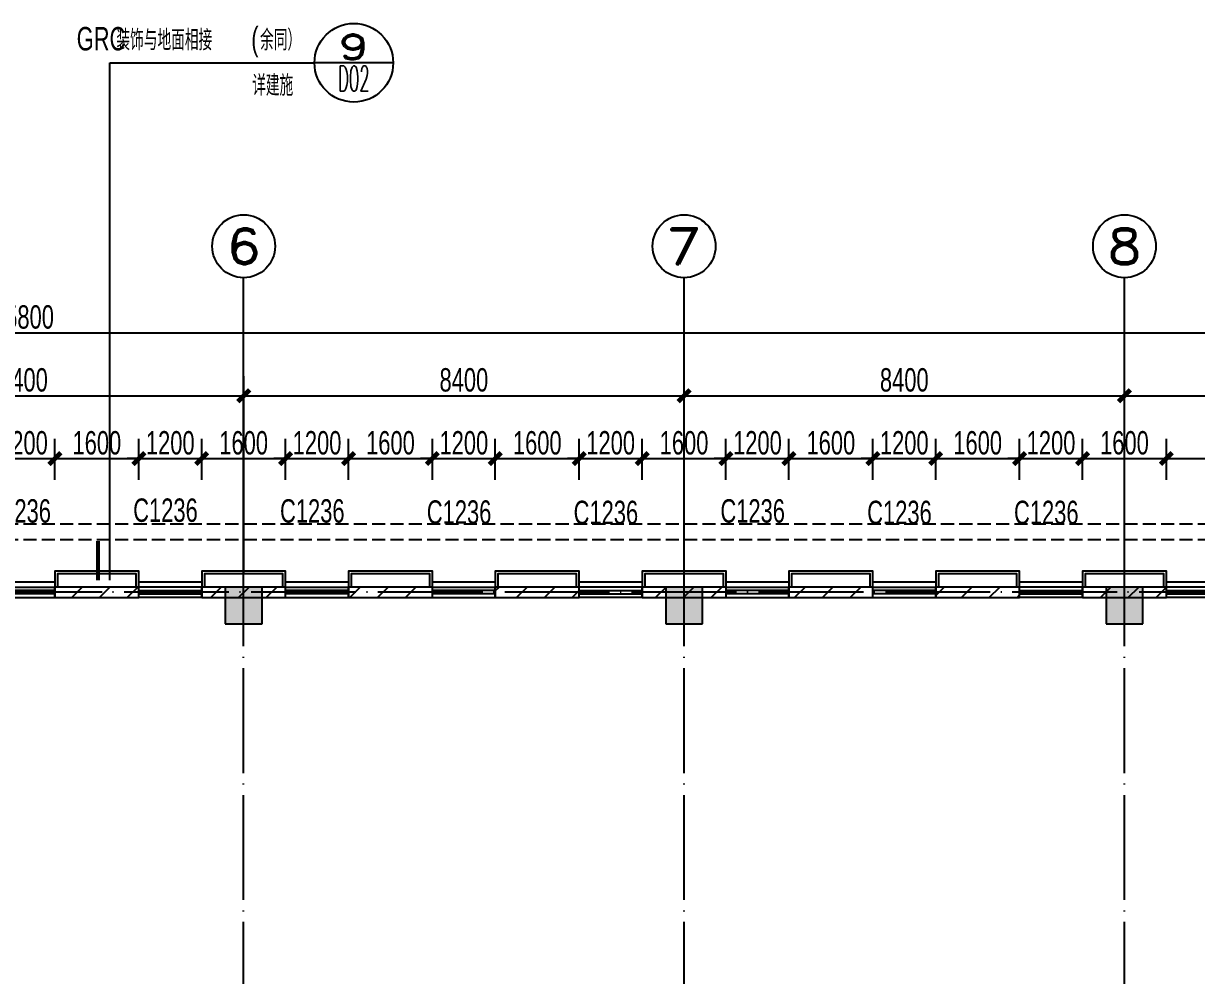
# Model space of a CAD drawing. Extents: x 1821501 to 1914341, y 446160 to 501460.
# Drawn here: x 1869241 to 1891615, y 483299 to 501460 of the extents above; entities that cross this region are included whole.
import ezdxf
from ezdxf.enums import TextEntityAlignment as Align

# ---------------------------------------------------------------- set-up
doc = ezdxf.new("R2010")
doc.units = 0
doc.header["$LTSCALE"] = 1000
doc.linetypes.add('11#平面图$0$DASH', pattern=[0.35, 0.25, -0.1])
doc.linetypes.add('11#平面图$0$DOTE', pattern=[2.42, 2, -0.2, 0.02, -0.2])
doc.layers.get('0').update_dxf_attribs({"linetype": 'CONTINUOUS'})
doc.layers.get('Defpoints').update_dxf_attribs({"linetype": 'CONTINUOUS'})
for name, color, linetype in [('11#平面图$0$A-Anno-Dims', 3, 'CONTINUOUS'), ('11#平面图$0$A-Anno-Note', 241, 'CONTINUOUS'), ('11#平面图$0$A-Grid', 222, '11#平面图$0$DOTE'), ('11#平面图$0$A-Grid-Iden', 11, 'CONTINUOUS'), ('11#平面图$0$A-Roof', 131, 'CONTINUOUS'), ('11#平面图$0$A-Wall-Patt', 13, 'CONTINUOUS'), ('11#平面图$0$PUB_HATCH', 8, 'CONTINUOUS'), ('11#平面图$0$S-Cols', 90, 'CONTINUOUS'), ('11#平面图$0$WALL', 2, 'CONTINUOUS'), ('11#平面图$0$WINDOW', 4, 'CONTINUOUS'), ('11#平面图$0$WINDOW_TEXT', 7, 'CONTINUOUS'), ('AXIS_TEXT', 7, 'CONTINUOUS')]:
    doc.layers.add(name, color=color, linetype=linetype)
doc.layers.add('11#平面图$0$尺寸标注-柱', color=3, linetype='CONTINUOUS', lineweight=18)
doc.styles.add('11#平面图$0$_TCH_AXIS', font='ROMAND', dxfattribs={"width": 0.7, "height": 5, "bigfont": 'JZFZ_CNB'})
doc.styles.add('11#平面图$0$_TCH_DIM', font='JZFZ_ENA', dxfattribs={"width": 0.7, "bigfont": 'JZFZ_CNB'})
doc.styles.add('11#平面图$0$_TCH_DIM_T3', font='JZFZ_ENA', dxfattribs={"width": 0.7, "bigfont": 'JZFZ_CNB'})
doc.styles.add('11#平面图$0$_TCH_LABEL', font='ROMAND', dxfattribs={"width": 0.7, "height": 5, "bigfont": 'JZFZ_CNB'})
doc.styles.add('11#平面图$0$_TCH_WINDOW', font='JZFZ_ENA', dxfattribs={"width": 0.7, "height": 5, "bigfont": 'JZFZ_CNB'})
doc.styles.add('COMPLEX', font='COMPLEX')
doc.dimstyles.new('11#平面图$0$_TCH_ARCH&&150', dxfattribs={"dimtxt": 446.25, "dimasz": 225, "dimexe": 375, "dimexo": 375, "dimgap": 75, "dimtad": 1, "dimdec": 0, "dimzin": 0, "dimdsep": 46, "dimtxsty": '11#平面图$0$_TCH_DIM_T3', "dimblk": '11#平面图$0$_ArchTick', "dimcen": 0.09, "dimclrt": 7, "dimazin": 2, "dimtfac": 1, "dimtdec": 0, "dimtix": 1, "dimtmove": 2, "dimatfit": 3, "dimtolj": 1, "dimtzin": 0, "dimarcsym": 0})
pattern_1 = [(45, (0, 269.27), (-265.16515, 265.16515), [])]

# ---------------------------------------------------------------- blocks, each defined once
blk = doc.blocks.new('11#平面图$0$_ArchTick')
at = {"color": 0, "linetype": 'ByBlock', "const_width": 0.4}
blk.add_lwpolyline([(-0.5, -0.5), (0.5, 0.5)], dxfattribs=at)
blk = doc.blocks.new('*D310')
at = {"layer": '11#平面图$0$A-Grid-Iden', "color": 0, "lineweight": -2, "transparency": 16777216}
for p, q in [((1865041, 490985), (1865041, 494735)), ((1873441, 490985), (1873441, 494735)), ((1865041, 494360), (1873441, 494360))]:
    blk.add_line(p, q, dxfattribs=at)
at = {"layer": 'Defpoints', "color": 0, "transparency": 16777216}
for p in [(1873441, 494360), (1865041, 490610), (1873441, 490610)]:
    blk.add_point(p, dxfattribs=at)
at = {"layer": '11#平面图$0$A-Grid-Iden', "color": 0, "lineweight": -2, "transparency": 16777216, "xscale": 225, "yscale": 225, "zscale": 225, "rotation": 180}
blk.add_blockref('11#平面图$0$_ArchTick', (1865041, 494360), dxfattribs=at)
at = {"layer": '11#平面图$0$A-Grid-Iden', "color": 0, "lineweight": -2, "transparency": 16777216, "xscale": 225, "yscale": 225, "zscale": 225}
blk.add_blockref('11#平面图$0$_ArchTick', (1873441, 494360), dxfattribs=at)
at = {"layer": '11#平面图$0$A-Grid-Iden', "color": 7, "transparency": 16777216, "insert": (1869241, 494659), "char_height": 446.2, "attachment_point": 5, "style": '11#平面图$0$_TCH_DIM_T3'}
blk.add_mtext('\\A1;8400', dxfattribs=at)
blk = doc.blocks.new('*D311')
at = {"layer": '11#平面图$0$A-Grid-Iden', "color": 0, "lineweight": -2, "transparency": 16777216}
for p, q in [((1873441, 490985), (1873441, 494735)), ((1881841, 490985), (1881841, 494735)), ((1873441, 494360), (1881841, 494360))]:
    blk.add_line(p, q, dxfattribs=at)
at = {"layer": 'Defpoints', "color": 0, "transparency": 16777216}
for p in [(1881841, 494360), (1873441, 490610), (1881841, 490610)]:
    blk.add_point(p, dxfattribs=at)
at = {"layer": '11#平面图$0$A-Grid-Iden', "color": 0, "lineweight": -2, "transparency": 16777216, "xscale": 225, "yscale": 225, "zscale": 225, "rotation": 180}
blk.add_blockref('11#平面图$0$_ArchTick', (1873441, 494360), dxfattribs=at)
at = {"layer": '11#平面图$0$A-Grid-Iden', "color": 0, "lineweight": -2, "transparency": 16777216, "xscale": 225, "yscale": 225, "zscale": 225}
blk.add_blockref('11#平面图$0$_ArchTick', (1881841, 494360), dxfattribs=at)
at = {"layer": '11#平面图$0$A-Grid-Iden', "color": 7, "transparency": 16777216, "insert": (1877641, 494659), "char_height": 446.2, "attachment_point": 5, "style": '11#平面图$0$_TCH_DIM_T3'}
blk.add_mtext('\\A1;8400', dxfattribs=at)
blk = doc.blocks.new('*D312')
at = {"layer": '11#平面图$0$A-Grid-Iden', "color": 0, "lineweight": -2, "transparency": 16777216}
for p, q in [((1881841, 490985), (1881841, 494735)), ((1890241, 490985), (1890241, 494735)), ((1881841, 494360), (1890241, 494360))]:
    blk.add_line(p, q, dxfattribs=at)
at = {"layer": 'Defpoints', "color": 0, "transparency": 16777216}
for p in [(1890241, 494360), (1881841, 490610), (1890241, 490610)]:
    blk.add_point(p, dxfattribs=at)
at = {"layer": '11#平面图$0$A-Grid-Iden', "color": 0, "lineweight": -2, "transparency": 16777216, "xscale": 225, "yscale": 225, "zscale": 225, "rotation": 180}
blk.add_blockref('11#平面图$0$_ArchTick', (1881841, 494360), dxfattribs=at)
at = {"layer": '11#平面图$0$A-Grid-Iden', "color": 0, "lineweight": -2, "transparency": 16777216, "xscale": 225, "yscale": 225, "zscale": 225}
blk.add_blockref('11#平面图$0$_ArchTick', (1890241, 494360), dxfattribs=at)
at = {"layer": '11#平面图$0$A-Grid-Iden', "color": 7, "transparency": 16777216, "insert": (1886041, 494659), "char_height": 446.2, "attachment_point": 5, "style": '11#平面图$0$_TCH_DIM_T3'}
blk.add_mtext('\\A1;8400', dxfattribs=at)
blk = doc.blocks.new('*D313')
at = {"layer": '11#平面图$0$A-Grid-Iden', "color": 0, "lineweight": -2, "transparency": 16777216}
for p, q in [((1890241, 490985), (1890241, 494735)), ((1898641, 490985), (1898641, 494735)), ((1890241, 494360), (1898641, 494360))]:
    blk.add_line(p, q, dxfattribs=at)
at = {"layer": 'Defpoints', "color": 0, "transparency": 16777216}
for p in [(1898641, 494360), (1890241, 490610), (1898641, 490610)]:
    blk.add_point(p, dxfattribs=at)
at = {"layer": '11#平面图$0$A-Grid-Iden', "color": 0, "lineweight": -2, "transparency": 16777216, "xscale": 225, "yscale": 225, "zscale": 225, "rotation": 180}
blk.add_blockref('11#平面图$0$_ArchTick', (1890241, 494360), dxfattribs=at)
at = {"layer": '11#平面图$0$A-Grid-Iden', "color": 0, "lineweight": -2, "transparency": 16777216, "xscale": 225, "yscale": 225, "zscale": 225}
blk.add_blockref('11#平面图$0$_ArchTick', (1898641, 494360), dxfattribs=at)
at = {"layer": '11#平面图$0$A-Grid-Iden', "color": 7, "transparency": 16777216, "insert": (1894441, 494659), "char_height": 446.2, "attachment_point": 5, "style": '11#平面图$0$_TCH_DIM_T3'}
blk.add_mtext('\\A1;8400', dxfattribs=at)
blk = doc.blocks.new('*D316')
at = {"layer": '11#平面图$0$A-Grid-Iden', "color": 0, "lineweight": -2, "transparency": 16777216}
for p, q in [((1831341, 491360), (1831341, 495935)), ((1907141, 491360), (1907141, 495935)), ((1831341, 495560), (1907141, 495560))]:
    blk.add_line(p, q, dxfattribs=at)
at = {"layer": 'Defpoints', "color": 0, "transparency": 16777216}
for p in [(1907141, 495560), (1831341, 490985), (1907141, 490985)]:
    blk.add_point(p, dxfattribs=at)
at = {"layer": '11#平面图$0$A-Grid-Iden', "color": 0, "lineweight": -2, "transparency": 16777216, "xscale": 225, "yscale": 225, "zscale": 225, "rotation": 180}
blk.add_blockref('11#平面图$0$_ArchTick', (1831341, 495560), dxfattribs=at)
at = {"layer": '11#平面图$0$A-Grid-Iden', "color": 0, "lineweight": -2, "transparency": 16777216, "xscale": 225, "yscale": 225, "zscale": 225}
blk.add_blockref('11#平面图$0$_ArchTick', (1907141, 495560), dxfattribs=at)
at = {"layer": '11#平面图$0$A-Grid-Iden', "color": 7, "transparency": 16777216, "insert": (1869241, 495859), "char_height": 446.2, "attachment_point": 5, "style": '11#平面图$0$_TCH_DIM_T3'}
blk.add_mtext('\\A1;75800', dxfattribs=at)
blk = doc.blocks.new('_AXISO')
blk.add_circle((0, 0), 0.5)
at = {"layer": 'AXIS_TEXT', "style": 'COMPLEX', "width": 1.041667}
blk.add_attdef('A', text='', height=0.56, dxfattribs=at).set_placement((-0.25, -0.28), (0.25, -0.28), align=Align.FIT)
blk = doc.blocks.new('11#平面图$0$$TCHSYS$WIN2D')
for p, q in [((-0.5, 0.5), (0.5, 0.5)), ((-0.5, 0.5), (-0.5, -0.5)), ((0.5, 0.5), (0.5, -0.5)), ((0.5, 0.1667), (-0.5, 0.1667)), ((0.5, -0.1667), (-0.5, -0.1667)), ((-0.5, -0.5), (0.5, -0.5))]:
    blk.add_line(p, q)
blk = doc.blocks.new('11#平面图$0$A$C7CF12DCB')
at = {"layer": '11#平面图$0$A-Wall-Patt'}
for points in [[(42450, 33800), (41750, 33800), (41750, 33100), (42450, 33100)], [(50850, 33800), (50150, 33800), (50150, 33100), (50850, 33100)], [(59250, 33800), (58550, 33800), (58550, 33100), (59250, 33100)]]:
    blk.add_hatch(color=256, dxfattribs=at).paths.add_polyline_path(points)
at = {"layer": '11#平面图$0$S-Cols'}
for p, q in [((42450, 33800), (41750, 33800)), ((41750, 33800), (41750, 33100)), ((42450, 33100), (42450, 33800)), ((50850, 33800), (50150, 33800)), ((50150, 33800), (50150, 33100)), ((50850, 33100), (50850, 33800)), ((59250, 33800), (58550, 33800)), ((58550, 33800), (58550, 33100)), ((59250, 33100), (59250, 33800)), ((41750, 33100), (42450, 33100)), ((50150, 33100), (50850, 33100)), ((58550, 33100), (59250, 33100))]:
    blk.add_line(p, q, dxfattribs=at)
blk = doc.blocks.new('*D81')
at = {"layer": '11#平面图$0$A-Anno-Dims', "color": 0, "lineweight": -2, "transparency": 16777216}
for p, q in [((40259, 41069), (40259, 41850)), ((41459, 41069), (41459, 41850)), ((40259, 41475), (40034, 41475)), ((40259, 41475), (41459, 41475)), ((41459, 41475), (41684, 41475))]:
    blk.add_line(p, q, dxfattribs=at)
at = {"layer": 'Defpoints', "color": 0, "transparency": 16777216}
for p in [(41459, 41475), (40259, 40694), (41459, 40694)]:
    blk.add_point(p, dxfattribs=at)
at = {"layer": '11#平面图$0$A-Anno-Dims', "color": 0, "lineweight": -2, "transparency": 16777216, "xscale": 225, "yscale": 225, "zscale": 225}
blk.add_blockref('11#平面图$0$_ArchTick', (40259, 41475), dxfattribs=at)
at = {"layer": '11#平面图$0$A-Anno-Dims', "color": 0, "lineweight": -2, "transparency": 16777216, "xscale": 225, "yscale": 225, "zscale": 225, "rotation": 180}
blk.add_blockref('11#平面图$0$_ArchTick', (41459, 41475), dxfattribs=at)
at = {"layer": '11#平面图$0$A-Anno-Dims', "color": 7, "transparency": 16777216, "insert": (40859, 41773), "char_height": 446.2, "attachment_point": 5, "style": '11#平面图$0$_TCH_DIM_T3'}
blk.add_mtext('\\A1;1200', dxfattribs=at)
blk = doc.blocks.new('*D82')
at = {"layer": '11#平面图$0$A-Anno-Dims', "color": 0, "lineweight": -2, "transparency": 16777216}
for p, q in [((41459, 41069), (41459, 41850)), ((43059, 41069), (43059, 41850)), ((41459, 41475), (43059, 41475))]:
    blk.add_line(p, q, dxfattribs=at)
at = {"layer": 'Defpoints', "color": 0, "transparency": 16777216}
for p in [(43059, 41475), (41459, 40694), (43059, 40694)]:
    blk.add_point(p, dxfattribs=at)
at = {"layer": '11#平面图$0$A-Anno-Dims', "color": 0, "lineweight": -2, "transparency": 16777216, "xscale": 225, "yscale": 225, "zscale": 225, "rotation": 180}
blk.add_blockref('11#平面图$0$_ArchTick', (41459, 41475), dxfattribs=at)
at = {"layer": '11#平面图$0$A-Anno-Dims', "color": 0, "lineweight": -2, "transparency": 16777216, "xscale": 225, "yscale": 225, "zscale": 225}
blk.add_blockref('11#平面图$0$_ArchTick', (43059, 41475), dxfattribs=at)
at = {"layer": '11#平面图$0$A-Anno-Dims', "color": 7, "transparency": 16777216, "insert": (42259, 41773), "char_height": 446.2, "attachment_point": 5, "style": '11#平面图$0$_TCH_DIM_T3'}
blk.add_mtext('\\A1;1600', dxfattribs=at)
blk = doc.blocks.new('*D83')
at = {"layer": '11#平面图$0$A-Anno-Dims', "color": 0, "lineweight": -2, "transparency": 16777216}
for p, q in [((43059, 41069), (43059, 41850)), ((44259, 41069), (44259, 41850)), ((43059, 41475), (42834, 41475)), ((43059, 41475), (44259, 41475)), ((44259, 41475), (44484, 41475))]:
    blk.add_line(p, q, dxfattribs=at)
at = {"layer": 'Defpoints', "color": 0, "transparency": 16777216}
for p in [(44259, 41475), (43059, 40694), (44259, 40694)]:
    blk.add_point(p, dxfattribs=at)
at = {"layer": '11#平面图$0$A-Anno-Dims', "color": 0, "lineweight": -2, "transparency": 16777216, "xscale": 225, "yscale": 225, "zscale": 225}
blk.add_blockref('11#平面图$0$_ArchTick', (43059, 41475), dxfattribs=at)
at = {"layer": '11#平面图$0$A-Anno-Dims', "color": 0, "lineweight": -2, "transparency": 16777216, "xscale": 225, "yscale": 225, "zscale": 225, "rotation": 180}
blk.add_blockref('11#平面图$0$_ArchTick', (44259, 41475), dxfattribs=at)
at = {"layer": '11#平面图$0$A-Anno-Dims', "color": 7, "transparency": 16777216, "insert": (43659, 41773), "char_height": 446.2, "attachment_point": 5, "style": '11#平面图$0$_TCH_DIM_T3'}
blk.add_mtext('\\A1;1200', dxfattribs=at)
blk = doc.blocks.new('*D84')
at = {"layer": '11#平面图$0$A-Anno-Dims', "color": 0, "lineweight": -2, "transparency": 16777216}
for p, q in [((44259, 41069), (44259, 41850)), ((45859, 41069), (45859, 41850)), ((44259, 41475), (45859, 41475))]:
    blk.add_line(p, q, dxfattribs=at)
at = {"layer": 'Defpoints', "color": 0, "transparency": 16777216}
for p in [(45859, 41475), (44259, 40694), (45859, 40694)]:
    blk.add_point(p, dxfattribs=at)
at = {"layer": '11#平面图$0$A-Anno-Dims', "color": 0, "lineweight": -2, "transparency": 16777216, "xscale": 225, "yscale": 225, "zscale": 225, "rotation": 180}
blk.add_blockref('11#平面图$0$_ArchTick', (44259, 41475), dxfattribs=at)
at = {"layer": '11#平面图$0$A-Anno-Dims', "color": 0, "lineweight": -2, "transparency": 16777216, "xscale": 225, "yscale": 225, "zscale": 225}
blk.add_blockref('11#平面图$0$_ArchTick', (45859, 41475), dxfattribs=at)
at = {"layer": '11#平面图$0$A-Anno-Dims', "color": 7, "transparency": 16777216, "insert": (45059, 41773), "char_height": 446.2, "attachment_point": 5, "style": '11#平面图$0$_TCH_DIM_T3'}
blk.add_mtext('\\A1;1600', dxfattribs=at)
blk = doc.blocks.new('*D85')
at = {"layer": '11#平面图$0$A-Anno-Dims', "color": 0, "lineweight": -2, "transparency": 16777216}
for p, q in [((45859, 41069), (45859, 41850)), ((47059, 41069), (47059, 41850)), ((45859, 41475), (45634, 41475)), ((45859, 41475), (47059, 41475)), ((47059, 41475), (47284, 41475))]:
    blk.add_line(p, q, dxfattribs=at)
at = {"layer": 'Defpoints', "color": 0, "transparency": 16777216}
for p in [(47059, 41475), (45859, 40694), (47059, 40694)]:
    blk.add_point(p, dxfattribs=at)
at = {"layer": '11#平面图$0$A-Anno-Dims', "color": 0, "lineweight": -2, "transparency": 16777216, "xscale": 225, "yscale": 225, "zscale": 225}
blk.add_blockref('11#平面图$0$_ArchTick', (45859, 41475), dxfattribs=at)
at = {"layer": '11#平面图$0$A-Anno-Dims', "color": 0, "lineweight": -2, "transparency": 16777216, "xscale": 225, "yscale": 225, "zscale": 225, "rotation": 180}
blk.add_blockref('11#平面图$0$_ArchTick', (47059, 41475), dxfattribs=at)
at = {"layer": '11#平面图$0$A-Anno-Dims', "color": 7, "transparency": 16777216, "insert": (46459, 41773), "char_height": 446.2, "attachment_point": 5, "style": '11#平面图$0$_TCH_DIM_T3'}
blk.add_mtext('\\A1;1200', dxfattribs=at)
blk = doc.blocks.new('*D86')
at = {"layer": '11#平面图$0$A-Anno-Dims', "color": 0, "lineweight": -2, "transparency": 16777216}
for p, q in [((47059, 41069), (47059, 41850)), ((48659, 41069), (48659, 41850)), ((47059, 41475), (48659, 41475))]:
    blk.add_line(p, q, dxfattribs=at)
at = {"layer": 'Defpoints', "color": 0, "transparency": 16777216}
for p in [(48659, 41475), (47059, 40694), (48659, 40694)]:
    blk.add_point(p, dxfattribs=at)
at = {"layer": '11#平面图$0$A-Anno-Dims', "color": 0, "lineweight": -2, "transparency": 16777216, "xscale": 225, "yscale": 225, "zscale": 225, "rotation": 180}
blk.add_blockref('11#平面图$0$_ArchTick', (47059, 41475), dxfattribs=at)
at = {"layer": '11#平面图$0$A-Anno-Dims', "color": 0, "lineweight": -2, "transparency": 16777216, "xscale": 225, "yscale": 225, "zscale": 225}
blk.add_blockref('11#平面图$0$_ArchTick', (48659, 41475), dxfattribs=at)
at = {"layer": '11#平面图$0$A-Anno-Dims', "color": 7, "transparency": 16777216, "insert": (47859, 41773), "char_height": 446.2, "attachment_point": 5, "style": '11#平面图$0$_TCH_DIM_T3'}
blk.add_mtext('\\A1;1600', dxfattribs=at)
blk = doc.blocks.new('*D87')
at = {"layer": '11#平面图$0$A-Anno-Dims', "color": 0, "lineweight": -2, "transparency": 16777216}
for p, q in [((48659, 41069), (48659, 41850)), ((49859, 41069), (49859, 41850)), ((48659, 41475), (48434, 41475)), ((48659, 41475), (49859, 41475)), ((49859, 41475), (50084, 41475))]:
    blk.add_line(p, q, dxfattribs=at)
at = {"layer": 'Defpoints', "color": 0, "transparency": 16777216}
for p in [(49859, 41475), (48659, 40694), (49859, 40694)]:
    blk.add_point(p, dxfattribs=at)
at = {"layer": '11#平面图$0$A-Anno-Dims', "color": 0, "lineweight": -2, "transparency": 16777216, "xscale": 225, "yscale": 225, "zscale": 225}
blk.add_blockref('11#平面图$0$_ArchTick', (48659, 41475), dxfattribs=at)
at = {"layer": '11#平面图$0$A-Anno-Dims', "color": 0, "lineweight": -2, "transparency": 16777216, "xscale": 225, "yscale": 225, "zscale": 225, "rotation": 180}
blk.add_blockref('11#平面图$0$_ArchTick', (49859, 41475), dxfattribs=at)
at = {"layer": '11#平面图$0$A-Anno-Dims', "color": 7, "transparency": 16777216, "insert": (49259, 41773), "char_height": 446.2, "attachment_point": 5, "style": '11#平面图$0$_TCH_DIM_T3'}
blk.add_mtext('\\A1;1200', dxfattribs=at)
blk = doc.blocks.new('*D88')
at = {"layer": '11#平面图$0$A-Anno-Dims', "color": 0, "lineweight": -2, "transparency": 16777216}
for p, q in [((49859, 41069), (49859, 41850)), ((51459, 41069), (51459, 41850)), ((49859, 41475), (51459, 41475))]:
    blk.add_line(p, q, dxfattribs=at)
at = {"layer": 'Defpoints', "color": 0, "transparency": 16777216}
for p in [(51459, 41475), (49859, 40694), (51459, 40694)]:
    blk.add_point(p, dxfattribs=at)
at = {"layer": '11#平面图$0$A-Anno-Dims', "color": 0, "lineweight": -2, "transparency": 16777216, "xscale": 225, "yscale": 225, "zscale": 225, "rotation": 180}
blk.add_blockref('11#平面图$0$_ArchTick', (49859, 41475), dxfattribs=at)
at = {"layer": '11#平面图$0$A-Anno-Dims', "color": 0, "lineweight": -2, "transparency": 16777216, "xscale": 225, "yscale": 225, "zscale": 225}
blk.add_blockref('11#平面图$0$_ArchTick', (51459, 41475), dxfattribs=at)
at = {"layer": '11#平面图$0$A-Anno-Dims', "color": 7, "transparency": 16777216, "insert": (50659, 41773), "char_height": 446.2, "attachment_point": 5, "style": '11#平面图$0$_TCH_DIM_T3'}
blk.add_mtext('\\A1;1600', dxfattribs=at)
blk = doc.blocks.new('*D89')
at = {"layer": '11#平面图$0$A-Anno-Dims', "color": 0, "lineweight": -2, "transparency": 16777216}
for p, q in [((51459, 41069), (51459, 41850)), ((52659, 41069), (52659, 41850)), ((51459, 41475), (51234, 41475)), ((51459, 41475), (52659, 41475)), ((52659, 41475), (52884, 41475))]:
    blk.add_line(p, q, dxfattribs=at)
at = {"layer": 'Defpoints', "color": 0, "transparency": 16777216}
for p in [(52659, 41475), (51459, 40694), (52659, 40694)]:
    blk.add_point(p, dxfattribs=at)
at = {"layer": '11#平面图$0$A-Anno-Dims', "color": 0, "lineweight": -2, "transparency": 16777216, "xscale": 225, "yscale": 225, "zscale": 225}
blk.add_blockref('11#平面图$0$_ArchTick', (51459, 41475), dxfattribs=at)
at = {"layer": '11#平面图$0$A-Anno-Dims', "color": 0, "lineweight": -2, "transparency": 16777216, "xscale": 225, "yscale": 225, "zscale": 225, "rotation": 180}
blk.add_blockref('11#平面图$0$_ArchTick', (52659, 41475), dxfattribs=at)
at = {"layer": '11#平面图$0$A-Anno-Dims', "color": 7, "transparency": 16777216, "insert": (52059, 41773), "char_height": 446.2, "attachment_point": 5, "style": '11#平面图$0$_TCH_DIM_T3'}
blk.add_mtext('\\A1;1200', dxfattribs=at)
blk = doc.blocks.new('*D90')
at = {"layer": '11#平面图$0$A-Anno-Dims', "color": 0, "lineweight": -2, "transparency": 16777216}
for p, q in [((52659, 41069), (52659, 41850)), ((54259, 41069), (54259, 41850)), ((52659, 41475), (54259, 41475))]:
    blk.add_line(p, q, dxfattribs=at)
at = {"layer": 'Defpoints', "color": 0, "transparency": 16777216}
for p in [(54259, 41475), (52659, 40694), (54259, 40694)]:
    blk.add_point(p, dxfattribs=at)
at = {"layer": '11#平面图$0$A-Anno-Dims', "color": 0, "lineweight": -2, "transparency": 16777216, "xscale": 225, "yscale": 225, "zscale": 225, "rotation": 180}
blk.add_blockref('11#平面图$0$_ArchTick', (52659, 41475), dxfattribs=at)
at = {"layer": '11#平面图$0$A-Anno-Dims', "color": 0, "lineweight": -2, "transparency": 16777216, "xscale": 225, "yscale": 225, "zscale": 225}
blk.add_blockref('11#平面图$0$_ArchTick', (54259, 41475), dxfattribs=at)
at = {"layer": '11#平面图$0$A-Anno-Dims', "color": 7, "transparency": 16777216, "insert": (53459, 41773), "char_height": 446.2, "attachment_point": 5, "style": '11#平面图$0$_TCH_DIM_T3'}
blk.add_mtext('\\A1;1600', dxfattribs=at)
blk = doc.blocks.new('*D91')
at = {"layer": '11#平面图$0$A-Anno-Dims', "color": 0, "lineweight": -2, "transparency": 16777216}
for p, q in [((54259, 41069), (54259, 41850)), ((55459, 41069), (55459, 41850)), ((54259, 41475), (54034, 41475)), ((54259, 41475), (55459, 41475)), ((55459, 41475), (55684, 41475))]:
    blk.add_line(p, q, dxfattribs=at)
at = {"layer": 'Defpoints', "color": 0, "transparency": 16777216}
for p in [(55459, 41475), (54259, 40694), (55459, 40694)]:
    blk.add_point(p, dxfattribs=at)
at = {"layer": '11#平面图$0$A-Anno-Dims', "color": 0, "lineweight": -2, "transparency": 16777216, "xscale": 225, "yscale": 225, "zscale": 225}
blk.add_blockref('11#平面图$0$_ArchTick', (54259, 41475), dxfattribs=at)
at = {"layer": '11#平面图$0$A-Anno-Dims', "color": 0, "lineweight": -2, "transparency": 16777216, "xscale": 225, "yscale": 225, "zscale": 225, "rotation": 180}
blk.add_blockref('11#平面图$0$_ArchTick', (55459, 41475), dxfattribs=at)
at = {"layer": '11#平面图$0$A-Anno-Dims', "color": 7, "transparency": 16777216, "insert": (54859, 41773), "char_height": 446.2, "attachment_point": 5, "style": '11#平面图$0$_TCH_DIM_T3'}
blk.add_mtext('\\A1;1200', dxfattribs=at)
blk = doc.blocks.new('*D92')
at = {"layer": '11#平面图$0$A-Anno-Dims', "color": 0, "lineweight": -2, "transparency": 16777216}
for p, q in [((55459, 41069), (55459, 41850)), ((57059, 41069), (57059, 41850)), ((55459, 41475), (57059, 41475))]:
    blk.add_line(p, q, dxfattribs=at)
at = {"layer": 'Defpoints', "color": 0, "transparency": 16777216}
for p in [(57059, 41475), (55459, 40694), (57059, 40694)]:
    blk.add_point(p, dxfattribs=at)
at = {"layer": '11#平面图$0$A-Anno-Dims', "color": 0, "lineweight": -2, "transparency": 16777216, "xscale": 225, "yscale": 225, "zscale": 225, "rotation": 180}
blk.add_blockref('11#平面图$0$_ArchTick', (55459, 41475), dxfattribs=at)
at = {"layer": '11#平面图$0$A-Anno-Dims', "color": 0, "lineweight": -2, "transparency": 16777216, "xscale": 225, "yscale": 225, "zscale": 225}
blk.add_blockref('11#平面图$0$_ArchTick', (57059, 41475), dxfattribs=at)
at = {"layer": '11#平面图$0$A-Anno-Dims', "color": 7, "transparency": 16777216, "insert": (56259, 41773), "char_height": 446.2, "attachment_point": 5, "style": '11#平面图$0$_TCH_DIM_T3'}
blk.add_mtext('\\A1;1600', dxfattribs=at)
blk = doc.blocks.new('*D93')
at = {"layer": '11#平面图$0$A-Anno-Dims', "color": 0, "lineweight": -2, "transparency": 16777216}
for p, q in [((57059, 41069), (57059, 41850)), ((58259, 41069), (58259, 41850)), ((57059, 41475), (56834, 41475)), ((57059, 41475), (58259, 41475)), ((58259, 41475), (58484, 41475))]:
    blk.add_line(p, q, dxfattribs=at)
at = {"layer": 'Defpoints', "color": 0, "transparency": 16777216}
for p in [(58259, 41475), (57059, 40694), (58259, 40694)]:
    blk.add_point(p, dxfattribs=at)
at = {"layer": '11#平面图$0$A-Anno-Dims', "color": 0, "lineweight": -2, "transparency": 16777216, "xscale": 225, "yscale": 225, "zscale": 225}
blk.add_blockref('11#平面图$0$_ArchTick', (57059, 41475), dxfattribs=at)
at = {"layer": '11#平面图$0$A-Anno-Dims', "color": 0, "lineweight": -2, "transparency": 16777216, "xscale": 225, "yscale": 225, "zscale": 225, "rotation": 180}
blk.add_blockref('11#平面图$0$_ArchTick', (58259, 41475), dxfattribs=at)
at = {"layer": '11#平面图$0$A-Anno-Dims', "color": 7, "transparency": 16777216, "insert": (57659, 41773), "char_height": 446.2, "attachment_point": 5, "style": '11#平面图$0$_TCH_DIM_T3'}
blk.add_mtext('\\A1;1200', dxfattribs=at)
blk = doc.blocks.new('*D94')
at = {"layer": '11#平面图$0$A-Anno-Dims', "color": 0, "lineweight": -2, "transparency": 16777216}
for p, q in [((58259, 41069), (58259, 41850)), ((59859, 41069), (59859, 41850)), ((58259, 41475), (59859, 41475))]:
    blk.add_line(p, q, dxfattribs=at)
at = {"layer": 'Defpoints', "color": 0, "transparency": 16777216}
for p in [(59859, 41475), (58259, 40694), (59859, 40694)]:
    blk.add_point(p, dxfattribs=at)
at = {"layer": '11#平面图$0$A-Anno-Dims', "color": 0, "lineweight": -2, "transparency": 16777216, "xscale": 225, "yscale": 225, "zscale": 225, "rotation": 180}
blk.add_blockref('11#平面图$0$_ArchTick', (58259, 41475), dxfattribs=at)
at = {"layer": '11#平面图$0$A-Anno-Dims', "color": 0, "lineweight": -2, "transparency": 16777216, "xscale": 225, "yscale": 225, "zscale": 225}
blk.add_blockref('11#平面图$0$_ArchTick', (59859, 41475), dxfattribs=at)
at = {"layer": '11#平面图$0$A-Anno-Dims', "color": 7, "transparency": 16777216, "insert": (59059, 41773), "char_height": 446.2, "attachment_point": 5, "style": '11#平面图$0$_TCH_DIM_T3'}
blk.add_mtext('\\A1;1600', dxfattribs=at)
blk = doc.blocks.new('*D95')
at = {"layer": '11#平面图$0$A-Anno-Dims', "color": 0, "lineweight": -2, "transparency": 16777216}
for p, q in [((59859, 41069), (59859, 41850)), ((61059, 41069), (61059, 41850)), ((59859, 41475), (59634, 41475)), ((59859, 41475), (61059, 41475)), ((61059, 41475), (61284, 41475))]:
    blk.add_line(p, q, dxfattribs=at)
at = {"layer": 'Defpoints', "color": 0, "transparency": 16777216}
for p in [(61059, 41475), (59859, 40694), (61059, 40694)]:
    blk.add_point(p, dxfattribs=at)
at = {"layer": '11#平面图$0$A-Anno-Dims', "color": 0, "lineweight": -2, "transparency": 16777216, "xscale": 225, "yscale": 225, "zscale": 225}
blk.add_blockref('11#平面图$0$_ArchTick', (59859, 41475), dxfattribs=at)
at = {"layer": '11#平面图$0$A-Anno-Dims', "color": 0, "lineweight": -2, "transparency": 16777216, "xscale": 225, "yscale": 225, "zscale": 225, "rotation": 180}
blk.add_blockref('11#平面图$0$_ArchTick', (61059, 41475), dxfattribs=at)
at = {"layer": '11#平面图$0$A-Anno-Dims', "color": 7, "transparency": 16777216, "insert": (60459, 41773), "char_height": 446.2, "attachment_point": 5, "style": '11#平面图$0$_TCH_DIM_T3'}
blk.add_mtext('\\A1;1200', dxfattribs=at)
blk = doc.blocks.new('*D96')
at = {"layer": '11#平面图$0$A-Anno-Dims', "color": 0, "lineweight": -2, "transparency": 16777216}
for p, q in [((61059, 41069), (61059, 41850)), ((62659, 41069), (62659, 41850)), ((61059, 41475), (62659, 41475))]:
    blk.add_line(p, q, dxfattribs=at)
at = {"layer": 'Defpoints', "color": 0, "transparency": 16777216}
for p in [(62659, 41475), (61059, 40694), (62659, 40694)]:
    blk.add_point(p, dxfattribs=at)
at = {"layer": '11#平面图$0$A-Anno-Dims', "color": 0, "lineweight": -2, "transparency": 16777216, "xscale": 225, "yscale": 225, "zscale": 225, "rotation": 180}
blk.add_blockref('11#平面图$0$_ArchTick', (61059, 41475), dxfattribs=at)
at = {"layer": '11#平面图$0$A-Anno-Dims', "color": 0, "lineweight": -2, "transparency": 16777216, "xscale": 225, "yscale": 225, "zscale": 225}
blk.add_blockref('11#平面图$0$_ArchTick', (62659, 41475), dxfattribs=at)
at = {"layer": '11#平面图$0$A-Anno-Dims', "color": 7, "transparency": 16777216, "insert": (61859, 41773), "char_height": 446.2, "attachment_point": 5, "style": '11#平面图$0$_TCH_DIM_T3'}
blk.add_mtext('\\A1;1600', dxfattribs=at)
blk = doc.blocks.new('*D97')
at = {"layer": '11#平面图$0$A-Anno-Dims', "color": 0, "lineweight": -2, "transparency": 16777216}
for p, q in [((62659, 41069), (62659, 41850)), ((69459, 41069), (69459, 41850)), ((62659, 41475), (69459, 41475))]:
    blk.add_line(p, q, dxfattribs=at)
at = {"layer": 'Defpoints', "color": 0, "transparency": 16777216}
for p in [(69459, 41475), (62659, 40694), (69459, 40694)]:
    blk.add_point(p, dxfattribs=at)
at = {"layer": '11#平面图$0$A-Anno-Dims', "color": 0, "lineweight": -2, "transparency": 16777216, "xscale": 225, "yscale": 225, "zscale": 225, "rotation": 180}
blk.add_blockref('11#平面图$0$_ArchTick', (62659, 41475), dxfattribs=at)
at = {"layer": '11#平面图$0$A-Anno-Dims', "color": 0, "lineweight": -2, "transparency": 16777216, "xscale": 225, "yscale": 225, "zscale": 225}
blk.add_blockref('11#平面图$0$_ArchTick', (69459, 41475), dxfattribs=at)
at = {"layer": '11#平面图$0$A-Anno-Dims', "color": 7, "transparency": 16777216, "insert": (66059, 41773), "char_height": 446.2, "attachment_point": 5, "style": '11#平面图$0$_TCH_DIM_T3'}
blk.add_mtext('\\A1;6800', dxfattribs=at)
blk = doc.blocks.new('11#平面图$0$A$C124F583F')
at = {"layer": '11#平面图$0$A-Anno-Dims'}
for p1, p2, picture, middle in [((40259.1, 40694.5), (41459.1, 40694.5), '*D81', (40859.1, 41773.1)), ((41459.1, 40694.5), (43059.1, 40694.5), '*D82', (42259.1, 41773.1)), ((43059.1, 40694.5), (44259.1, 40694.5), '*D83', (43659.1, 41773.1)), ((44259.1, 40694.5), (45859.1, 40694.5), '*D84', (45059.1, 41773.1)), ((45859.1, 40694.5), (47059.1, 40694.5), '*D85', (46459.1, 41773.1)), ((47059.1, 40694.5), (48659.1, 40694.5), '*D86', (47859.1, 41773.1)), ((48659.1, 40694.5), (49859.1, 40694.5), '*D87', (49259.1, 41773.1)), ((49859.1, 40694.5), (51459.1, 40694.5), '*D88', (50659.1, 41773.1)), ((51459.1, 40694.5), (52659.1, 40694.5), '*D89', (52059.1, 41773.1)), ((52659.1, 40694.5), (54259.1, 40694.5), '*D90', (53459.1, 41773.1)), ((54259.1, 40694.5), (55459.1, 40694.5), '*D91', (54859.1, 41773.1)), ((55459.1, 40694.5), (57059.1, 40694.5), '*D92', (56259.1, 41773.1)), ((57059.1, 40694.5), (58259.1, 40694.5), '*D93', (57659.1, 41773.1)), ((58259.1, 40694.5), (59859.1, 40694.5), '*D94', (59059.1, 41773.1)), ((59859.1, 40694.5), (61059.1, 40694.5), '*D95', (60459.1, 41773.1)), ((61059.1, 40694.5), (62659.1, 40694.5), '*D96', (61859.1, 41773.1)), ((62659.1, 40694.5), (69459.1, 40694.5), '*D97', (66059.1, 41773.1))]:
    dim = blk.add_aligned_dim(p1=p1, p2=p2, distance=780.5, dimstyle='11#平面图$0$_TCH_ARCH&&150', dxfattribs=at)
    dim.commit()
    dim.dimension.update_dxf_attribs({"geometry": picture, "text_midpoint": middle})

msp = doc.modelspace()

# ---------------------------------------------------------------- hatches: boundary and pattern name
at = {"layer": '11#平面图$0$PUB_HATCH'}
h = msp.add_hatch(dxfattribs=at)
h.set_pattern_fill('普通砖', color=256, scale=150, style=0)
h.set_pattern_definition(pattern_1)
h.paths.add_polyline_path([(1869840.6, 490510.5), (1871440.6, 490510.5), (1871440.6, 490710.5), (1869840.6, 490710.5)])
h = msp.add_hatch(dxfattribs=at)
h.set_pattern_fill('普通砖', color=256, scale=150, style=0)
h.set_pattern_definition(pattern_1)
h.paths.add_polyline_path([(1872640.6, 490510.5), (1874240.6, 490510.5), (1874240.6, 490710.5), (1872640.6, 490710.5)])
h = msp.add_hatch(dxfattribs=at)
h.set_pattern_fill('普通砖', color=256, scale=150, style=0)
h.set_pattern_definition(pattern_1)
h.paths.add_polyline_path([(1875440.6, 490510.5), (1877040.6, 490510.5), (1877040.6, 490710.5), (1875440.6, 490710.5)])
h = msp.add_hatch(dxfattribs=at)
h.set_pattern_fill('普通砖', color=256, scale=150, style=0)
h.set_pattern_definition(pattern_1)
h.paths.add_polyline_path([(1878240.6, 490510.5), (1879840.6, 490510.5), (1879840.6, 490710.5), (1878240.6, 490710.5)])
h = msp.add_hatch(dxfattribs=at)
h.set_pattern_fill('普通砖', color=256, scale=150, style=0)
h.set_pattern_definition(pattern_1)
h.paths.add_polyline_path([(1881040.6, 490510.5), (1882640.6, 490510.5), (1882640.6, 490710.5), (1881040.6, 490710.5)])
h = msp.add_hatch(dxfattribs=at)
h.set_pattern_fill('普通砖', color=256, scale=150, style=0)
h.set_pattern_definition(pattern_1)
h.paths.add_polyline_path([(1883840.6, 490510.5), (1885440.6, 490510.5), (1885440.6, 490710.5), (1883840.6, 490710.5)])
h = msp.add_hatch(dxfattribs=at)
h.set_pattern_fill('普通砖', color=256, scale=150, style=0)
h.set_pattern_definition(pattern_1)
h.paths.add_polyline_path([(1886640.6, 490510.5), (1888240.6, 490510.5), (1888240.6, 490710.5), (1886640.6, 490710.5)])
h = msp.add_hatch(dxfattribs=at)
h.set_pattern_fill('普通砖', color=256, scale=150, style=0)
h.set_pattern_definition(pattern_1)
h.paths.add_polyline_path([(1889440.6, 490510.5), (1891040.6, 490510.5), (1891040.6, 490710.5), (1889440.6, 490710.5)])

# ---------------------------------------------------------------- linework, layer by layer
at = {"layer": '11#平面图$0$A-Anno-Dims'}
for p, q in [((1870889.3, 500710.5), (1874792, 500710.5)), ((1870889.3, 490838.7), (1870889.3, 500710.5)), ((1876292, 500710.5), (1874792, 500710.5))]:
    msp.add_line(p, q, dxfattribs=at)
at = {"layer": '11#平面图$0$A-Anno-Dims', "const_width": 75}
msp.add_lwpolyline([(1870664.3, 490838.7), (1870664.3, 491588.7)], dxfattribs=at)
at = {"layer": '11#平面图$0$A-Anno-Dims'}
msp.add_circle((1875542, 500710.5), 750, dxfattribs=at)
at = {"layer": '11#平面图$0$A-Grid'}
for p, q in [((1907040.6, 490610.5), (1831440.6, 490610.5)), ((1873440.6, 450860.5), (1873440.6, 490610.5)), ((1881840.6, 450860.5), (1881840.6, 490610.5)), ((1890240.6, 450860.5), (1890240.6, 490610.5))]:
    msp.add_line(p, q, dxfattribs=at)
at = {"layer": '11#平面图$0$A-Grid-Iden'}
for p, q in [((1873440.6, 490610.5), (1873440.6, 496610.5)), ((1881840.6, 490610.5), (1881840.6, 496610.5)), ((1890240.6, 490610.5), (1890240.6, 496610.5))]:
    msp.add_line(p, q, dxfattribs=at)
at = {"layer": '11#平面图$0$A-Roof', "linetype": '11#平面图$0$DASH'}
for points in [[(1898890.6, 491910.5), (1844490.6, 491910.5)], [(1898890.6, 491610.5), (1844490.6, 491610.5)]]:
    msp.add_lwpolyline(points, dxfattribs=at)
at = {"layer": '11#平面图$0$A-Roof'}
for points in [[(1871440.6, 490710.5), (1871440.6, 491010.5), (1869840.6, 491010.5), (1869840.6, 490710.5)], [(1871390.6, 490710.5), (1871390.6, 490960.5), (1869890.6, 490960.5), (1869890.6, 490710.5)], [(1874240.6, 490710.5), (1874240.6, 491010.5), (1872640.6, 491010.5), (1872640.6, 490710.5)], [(1874190.6, 490710.5), (1874190.6, 490960.5), (1872690.6, 490960.5), (1872690.6, 490710.5)], [(1877040.6, 490710.5), (1877040.6, 491010.5), (1875440.6, 491010.5), (1875440.6, 490710.5)], [(1876990.6, 490710.5), (1876990.6, 490960.5), (1875490.6, 490960.5), (1875490.6, 490710.5)], [(1879840.6, 490710.5), (1879840.6, 491010.5), (1878240.6, 491010.5), (1878240.6, 490710.5)], [(1879790.6, 490710.5), (1879790.6, 490960.5), (1878290.6, 490960.5), (1878290.6, 490710.5)], [(1882640.6, 490710.5), (1882640.6, 491010.5), (1881040.6, 491010.5), (1881040.6, 490710.5)], [(1882590.6, 490710.5), (1882590.6, 490960.5), (1881090.6, 490960.5), (1881090.6, 490710.5)], [(1885440.6, 490710.5), (1885440.6, 491010.5), (1883840.6, 491010.5), (1883840.6, 490710.5)], [(1885390.6, 490710.5), (1885390.6, 490960.5), (1883890.6, 490960.5), (1883890.6, 490710.5)], [(1888240.6, 490710.5), (1888240.6, 491010.5), (1886640.6, 491010.5), (1886640.6, 490710.5)], [(1888190.6, 490710.5), (1888190.6, 490960.5), (1886690.6, 490960.5), (1886690.6, 490710.5)], [(1891040.6, 490710.5), (1891040.6, 491010.5), (1889440.6, 491010.5), (1889440.6, 490710.5)], [(1890990.6, 490710.5), (1890990.6, 490960.5), (1889490.6, 490960.5), (1889490.6, 490710.5)], [(1868640.6, 490710.5), (1868640.6, 490810.5), (1869840.6, 490810.5), (1869840.6, 490710.5)], [(1871440.6, 490710.5), (1871440.6, 490810.5), (1872640.6, 490810.5), (1872640.6, 490710.5)], [(1874240.6, 490710.5), (1874240.6, 490810.5), (1875440.6, 490810.5), (1875440.6, 490710.5)], [(1877040.6, 490710.5), (1877040.6, 490810.5), (1878240.6, 490810.5), (1878240.6, 490710.5)], [(1879840.6, 490710.5), (1879840.6, 490810.5), (1881040.6, 490810.5), (1881040.6, 490710.5)], [(1882640.6, 490710.5), (1882640.6, 490810.5), (1883840.6, 490810.5), (1883840.6, 490710.5)], [(1885440.6, 490710.5), (1885440.6, 490810.5), (1886640.6, 490810.5), (1886640.6, 490710.5)], [(1888240.6, 490710.5), (1888240.6, 490810.5), (1889440.6, 490810.5), (1889440.6, 490710.5)], [(1891040.6, 490710.5), (1891040.6, 490810.5), (1897840.6, 490810.5), (1897840.6, 490710.5)]]:
    msp.add_lwpolyline(points, dxfattribs=at)
at = {"layer": '11#平面图$0$WALL'}
for p, q in [((1871440.6, 490710.5), (1869840.6, 490710.5)), ((1869840.6, 490710.5), (1869840.6, 490510.5)), ((1871440.6, 490510.5), (1871440.6, 490710.5)), ((1874240.6, 490710.5), (1872640.6, 490710.5)), ((1872640.6, 490710.5), (1872640.6, 490510.5)), ((1874240.6, 490510.5), (1874240.6, 490710.5)), ((1877040.6, 490710.5), (1875440.6, 490710.5)), ((1875440.6, 490710.5), (1875440.6, 490510.5)), ((1877040.6, 490510.5), (1877040.6, 490710.5)), ((1879840.6, 490710.5), (1878240.6, 490710.5)), ((1878240.6, 490710.5), (1878240.6, 490510.5)), ((1879840.6, 490510.5), (1879840.6, 490710.5)), ((1882640.6, 490710.5), (1881040.6, 490710.5)), ((1881040.6, 490710.5), (1881040.6, 490510.5)), ((1882640.6, 490510.5), (1882640.6, 490710.5)), ((1885440.6, 490710.5), (1883840.6, 490710.5)), ((1883840.6, 490710.5), (1883840.6, 490510.5)), ((1885440.6, 490510.5), (1885440.6, 490710.5)), ((1888240.6, 490710.5), (1886640.6, 490710.5)), ((1886640.6, 490710.5), (1886640.6, 490510.5)), ((1888240.6, 490510.5), (1888240.6, 490710.5)), ((1891040.6, 490710.5), (1889440.6, 490710.5)), ((1889440.6, 490710.5), (1889440.6, 490510.5)), ((1891040.6, 490510.5), (1891040.6, 490710.5)), ((1869840.6, 490510.5), (1871440.6, 490510.5)), ((1872640.6, 490510.5), (1874240.6, 490510.5)), ((1875440.6, 490510.5), (1877040.6, 490510.5)), ((1878240.6, 490510.5), (1879840.6, 490510.5)), ((1881040.6, 490510.5), (1882640.6, 490510.5)), ((1883840.6, 490510.5), (1885440.6, 490510.5)), ((1886640.6, 490510.5), (1888240.6, 490510.5)), ((1889440.6, 490510.5), (1891040.6, 490510.5))]:
    msp.add_line(p, q, dxfattribs=at)

# ---------------------------------------------------------------- block references
at = {"layer": '11#平面图$0$A-Anno-Note'}
msp.add_blockref('11#平面图$0$A$C124F583F', (1828381.5, 451685.5), dxfattribs=at)
at = {"layer": '11#平面图$0$A-Grid-Iden'}
ref = msp.add_blockref('_AXISO', (1873440.6, 497210.5), dxfattribs=dict(at, xscale=1200, yscale=1200, zscale=1200))
ref.add_attrib('A', '6', dxfattribs={"height": 678.8, "style": '11#平面图$0$_TCH_AXIS', "width": 1.235294}).set_placement((1873101.2, 496871.1), (1873780, 496871.1), align=Align.FIT)
ref = msp.add_blockref('_AXISO', (1881840.6, 497210.5), dxfattribs=dict(at, xscale=1200, yscale=1200, zscale=1200))
ref.add_attrib('A', '7', dxfattribs={"height": 678.8, "style": '11#平面图$0$_TCH_AXIS', "width": 1.235294}).set_placement((1881501.2, 496871.1), (1882180, 496871.1), align=Align.FIT)
ref = msp.add_blockref('_AXISO', (1890240.6, 497210.5), dxfattribs=dict(at, xscale=1200, yscale=1200, zscale=1200))
ref.add_attrib('A', '8', dxfattribs={"height": 678.8, "style": '11#平面图$0$_TCH_AXIS', "width": 1.235294}).set_placement((1889901.2, 496871.1), (1890580, 496871.1), align=Align.FIT)
at = {"layer": '11#平面图$0$WINDOW'}
ref = msp.add_blockref('11#平面图$0$$TCHSYS$WIN2D', (1869240.6, 490610.5), dxfattribs=dict(at, xscale=1200, yscale=-200, zscale=1200))
ref.add_attrib('A', 'C1236', (1868534.1, 491939), dxfattribs={"layer": '11#平面图$0$WINDOW_TEXT', "height": 446.25, "style": '11#平面图$0$_TCH_WINDOW', "width": 0.7})
ref = msp.add_blockref('11#平面图$0$$TCHSYS$WIN2D', (1872040.6, 490610.5), dxfattribs=dict(at, xscale=-1200, yscale=-200, zscale=-1200))
ref.add_attrib('A', 'C1236', (1871334.1, 491953.4), dxfattribs={"layer": '11#平面图$0$WINDOW_TEXT', "height": 446.25, "style": '11#平面图$0$_TCH_WINDOW', "width": 0.7})
ref = msp.add_blockref('11#平面图$0$$TCHSYS$WIN2D', (1874840.6, 490610.5), dxfattribs=dict(at, xscale=1200, yscale=-200, zscale=1200))
ref.add_attrib('A', 'C1236', (1874134.1, 491939), dxfattribs={"layer": '11#平面图$0$WINDOW_TEXT', "height": 446.25, "style": '11#平面图$0$_TCH_WINDOW', "width": 0.7})
ref = msp.add_blockref('11#平面图$0$$TCHSYS$WIN2D', (1877640.6, 490610.5), dxfattribs=dict(at, xscale=1200, yscale=-200, zscale=1200))
ref.add_attrib('A', 'C1236', (1876934.1, 491917.4), dxfattribs={"layer": '11#平面图$0$WINDOW_TEXT', "height": 446.25, "style": '11#平面图$0$_TCH_WINDOW', "width": 0.7})
ref = msp.add_blockref('11#平面图$0$$TCHSYS$WIN2D', (1880440.6, 490610.5), dxfattribs=dict(at, xscale=-1200, yscale=-200, zscale=-1200))
ref.add_attrib('A', 'C1236', (1879734.1, 491910.3), dxfattribs={"layer": '11#平面图$0$WINDOW_TEXT', "height": 446.25, "style": '11#平面图$0$_TCH_WINDOW', "width": 0.7})
ref = msp.add_blockref('11#平面图$0$$TCHSYS$WIN2D', (1883240.6, 490610.5), dxfattribs=dict(at, xscale=1200, yscale=-200, zscale=1200))
ref.add_attrib('A', 'C1236', (1882534.1, 491939.1), dxfattribs={"layer": '11#平面图$0$WINDOW_TEXT', "height": 446.25, "style": '11#平面图$0$_TCH_WINDOW', "width": 0.7})
ref = msp.add_blockref('11#平面图$0$$TCHSYS$WIN2D', (1886040.6, 490610.5), dxfattribs=dict(at, xscale=1200, yscale=-200, zscale=1200))
ref.add_attrib('A', 'C1236', (1885334.1, 491910.4), dxfattribs={"layer": '11#平面图$0$WINDOW_TEXT', "height": 446.25, "style": '11#平面图$0$_TCH_WINDOW', "width": 0.7})
ref = msp.add_blockref('11#平面图$0$$TCHSYS$WIN2D', (1888840.6, 490610.5), dxfattribs=dict(at, xscale=-1200, yscale=-200, zscale=-1200))
ref.add_attrib('A', 'C1236', (1888134.1, 491910.3), dxfattribs={"layer": '11#平面图$0$WINDOW_TEXT', "height": 446.25, "style": '11#平面图$0$_TCH_WINDOW', "width": 0.7})
ref = msp.add_blockref('11#平面图$0$$TCHSYS$WIN2D', (1894440.6, 490610.5), dxfattribs=dict(at, xscale=-6800, yscale=-200, zscale=-6800))
ref.add_attrib('A', 'C6836', (1893734.1, 491136.7), dxfattribs={"layer": '11#平面图$0$WINDOW_TEXT', "height": 446.25, "style": '11#平面图$0$_TCH_WINDOW', "width": 0.7})
at = {"layer": '11#平面图$0$尺寸标注-柱'}
msp.add_blockref('11#平面图$0$A$C7CF12DCB', (1831340.6, 456910.5), dxfattribs=at)

# ---------------------------------------------------------------- texts
at = {"layer": '11#平面图$0$A-Anno-Note', "style": '11#平面图$0$_TCH_DIM', "width": 0.7}
for s, height, p in [('GRC', 446.25, (1870255.9, 500946.5)), ('装饰与地面相接', 392.72, (1871012.8, 500946.5)), ('(', 446.2, (1873585.3, 500946.5)), ('余同）', 392.72, (1873753.5, 500946.5)), ('详建施', 392.72, (1873603, 500080.8))]:
    msp.add_text(s, height=height, dxfattribs=at).set_placement(p)
at = {"layer": '11#平面图$0$A-Anno-Note', "style": '11#平面图$0$_TCH_LABEL'}
for s, height, width, p, p2 in [('9', 483, 1.640625, (1875240.2, 500770.9), (1875843.9, 500770.9)), ('D02', 482.99, 0.452586, (1875240.2, 500167.1), (1875843.9, 500167.1))]:
    msp.add_text(s, height=height, dxfattribs=dict(at, width=width)).set_placement(p, p2, align=Align.FIT)

# ---------------------------------------------------------------- dimensions: what is measured, and where the dimension line sits
at = {"layer": '11#平面图$0$A-Grid-Iden'}
for p1, p2, distance, picture, middle in [((1831340.6, 490985.5), (1907140.6, 490985.5), 4575, '*D316', (1869240.6, 495858.6)), ((1865040.6, 490610.5), (1873440.6, 490610.5), 3750, '*D310', (1869240.6, 494658.6)), ((1873440.6, 490610.5), (1881840.6, 490610.5), 3750, '*D311', (1877640.6, 494658.6)), ((1881840.6, 490610.5), (1890240.6, 490610.5), 3750, '*D312', (1886040.6, 494658.6)), ((1890240.6, 490610.5), (1898640.6, 490610.5), 3750, '*D313', (1894440.6, 494658.6))]:
    dim = msp.add_aligned_dim(p1=p1, p2=p2, distance=distance, dimstyle='11#平面图$0$_TCH_ARCH&&150', dxfattribs=at)
    dim.commit()
    dim.dimension.update_dxf_attribs({"geometry": picture, "text_midpoint": middle})

doc.saveas('drawing.dxf')
